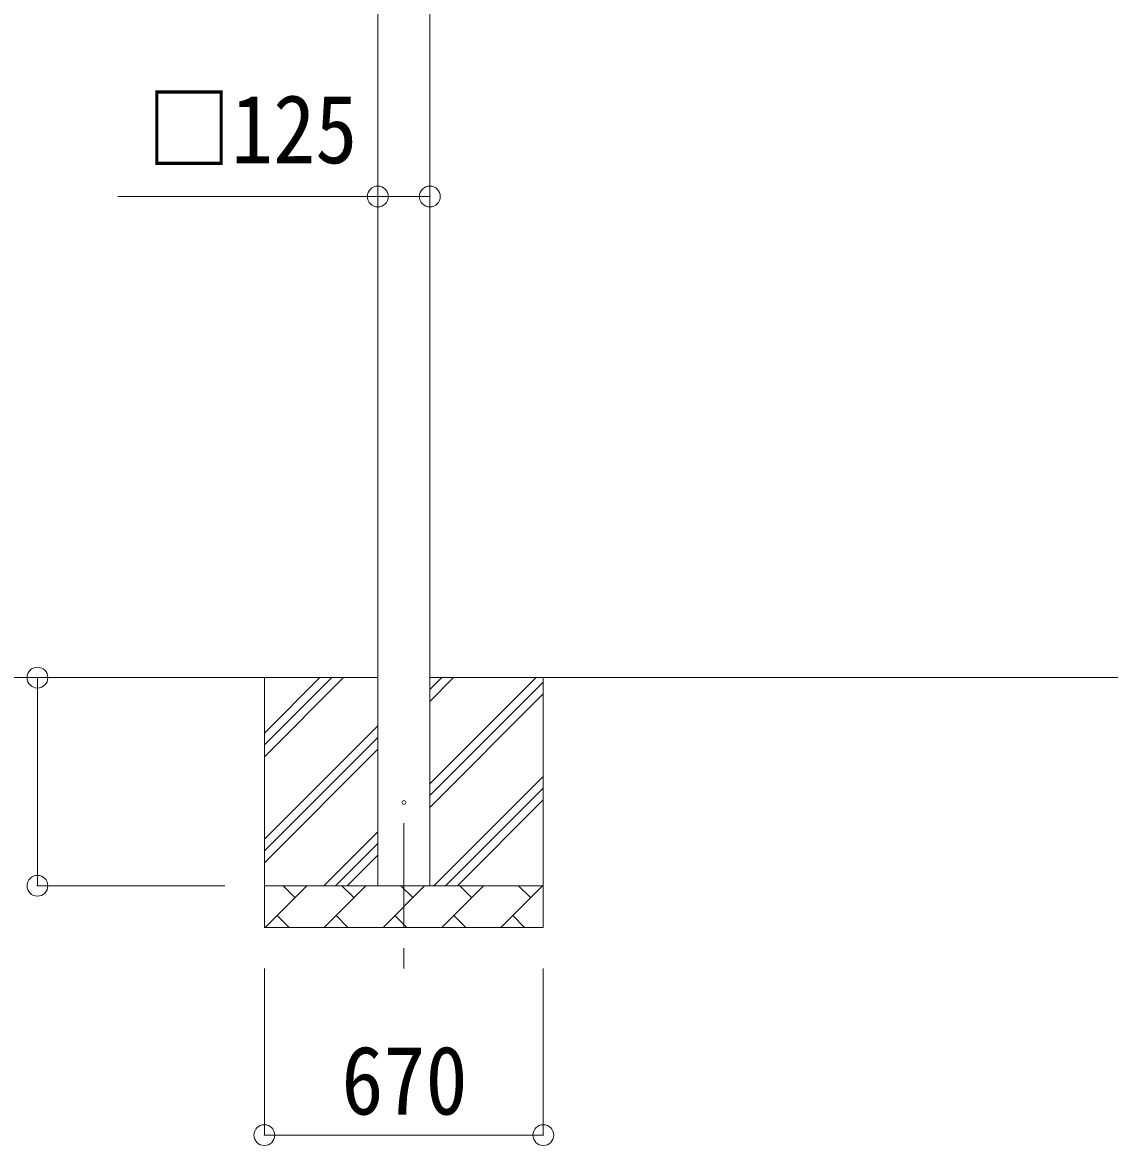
# Model space of a CAD drawing. Units: millimetres at full size, sheet at 1:50. Extents: x -14053 to 14053, y -9700 to 9700.
# Drawn here: x -9434 to -6824, y -6724 to -4027 of the extents above; entities that cross this region are included whole.
import ezdxf
from ezdxf.enums import TextEntityAlignment as Align

# ---------------------------------------------------------------- set-up
doc = ezdxf.new("R2010")
doc.units = ezdxf.units.MM
doc.header["$LTSCALE"] = 50
doc.header["$PDMODE"] = 32
doc.header["$PDSIZE"] = 50
doc.linetypes.add('CHAIN1', pattern=[8, 5, -1, 1, -1])
for name, color, linetype, lineweight in [('0-1_Defpoints', 7, 'CHAIN1', 9), ('0-2_TEXT1', 4, 'Continuous', 9), ('0-3_SHAPE', 7, 'Continuous', 9), ('0-8_TABLE1', 6, 'Continuous', 9)]:
    doc.layers.add(name, color=color, linetype=linetype, lineweight=lineweight)
doc.styles.add('ＭＳ ゴシック', font='')
doc.styles.get('ＭＳ ゴシック').set_extended_font_data('MS Gothic')

msp = doc.modelspace()

# ---------------------------------------------------------------- linework, layer by layer
at = {"layer": '0-1_Defpoints'}
msp.add_line((-8518.4, -5950.37), (-8518.4, -6299.37), dxfattribs=at)
at = {"layer": '0-2_TEXT1'}
for p, q in [((-8580.9, -6100.37), (-8580.9, -2600.37)), ((-8455.9, -2600.37), (-8455.9, -6100.37))]:
    msp.add_line(p, q, dxfattribs=at)
msp.add_circle((-8518.4, -5900.37), 4.5, dxfattribs=at)
at = {"layer": '0-3_SHAPE'}
for p, q in [((-8580.9, -5600.37), (-10217.1, -5600.37)), ((-8853.4, -5600.37), (-8853.4, -6200.37)), ((-8853.4, -5733.85), (-8719.92, -5600.37)), ((-8853.4, -5790.42), (-8663.35, -5600.37)), ((-8853.4, -5762.14), (-8691.63, -5600.37)), ((-5107.9, -5600.37), (-8455.9, -5600.37)), ((-8455.9, -5657.48), (-8398.79, -5600.37)), ((-8455.9, -5629.2), (-8427.08, -5600.37)), ((-8455.9, -5855.47), (-8200.8, -5600.37)), ((-8455.9, -5883.76), (-8183.4, -5611.26)), ((-8455.9, -5912.04), (-8183.4, -5639.54)), ((-8853.4, -5988.41), (-8580.9, -5715.91)), ((-8853.4, -6016.7), (-8580.9, -5744.2)), ((-8853.4, -6044.98), (-8580.9, -5772.48)), ((-8446.24, -6100.37), (-8183.4, -5837.53)), ((-8417.96, -6100.37), (-8183.4, -5865.81)), ((-8389.67, -6100.37), (-8183.4, -5894.1)), ((-8710.8, -6100.37), (-8580.9, -5970.47)), ((-8682.52, -6100.37), (-8580.9, -5998.76)), ((-8654.23, -6100.37), (-8580.9, -6027.04)), ((-8853.4, -6100.37), (-8183.4, -6100.37)), ((-8851.24, -6200.37), (-8751.24, -6100.37)), ((-8779.8, -6128.93), (-8808.35, -6100.37)), ((-8709.82, -6200.37), (-8609.82, -6100.37)), ((-8638.37, -6128.93), (-8666.93, -6100.37)), ((-8568.4, -6200.37), (-8468.4, -6100.37)), ((-8496.95, -6128.93), (-8525.51, -6100.37)), ((-8426.98, -6200.37), (-8326.98, -6100.37)), ((-8355.53, -6128.93), (-8384.09, -6100.37)), ((-8285.56, -6200.37), (-8185.56, -6100.37)), ((-8214.11, -6128.93), (-8242.66, -6100.37)), ((-8822.69, -6171.82), (-8794.14, -6200.37)), ((-8681.27, -6171.82), (-8652.71, -6200.37)), ((-8539.85, -6171.82), (-8511.29, -6200.37)), ((-8398.43, -6171.82), (-8369.87, -6200.37)), ((-8257, -6171.82), (-8228.45, -6200.37))]:
    msp.add_line(p, q, dxfattribs=at)
msp.add_lwpolyline([(-8183.4, -5600.37), (-8183.4, -6200.37), (-8853.4, -6200.37)], dxfattribs=at)
at = {"layer": '0-8_TABLE1'}
for p, q in [((-9398.4, -5600.37), (-8948.4, -5600.37)), ((-9398.4, -6100.37), (-9398.4, -5600.37)), ((-9398.4, -6100.37), (-8948.4, -6100.37)), ((-8853.4, -6699.37), (-8853.4, -6299.37)), ((-8183.4, -6699.37), (-8183.4, -6299.37)), ((-8853.4, -6699.37), (-8183.4, -6699.37))]:
    msp.add_line(p, q, dxfattribs=at)
msp.add_lwpolyline([(-8455.9, -4444.7), (-8580.9, -4444.7), (-9205.47, -4444.7)], dxfattribs=at)
for p in [(-8580.9, -4444.7), (-8455.9, -4444.7), (-9398.4, -5600.37), (-9398.4, -6100.37), (-8853.4, -6699.37), (-8183.4, -6699.37)]:
    msp.add_point(p, dxfattribs=at)

# ---------------------------------------------------------------- texts
at = {"layer": '0-8_TABLE1', "color": 7, "style": 'ＭＳ ゴシック', "width": 0.9}
for s, p in [('□125', (-9135.73, -4414.34)), ('670', (-8668.4, -6699.37))]:
    msp.add_text(s, height=165, dxfattribs=at).set_placement(p, align=Align.BOTTOM_LEFT)

doc.saveas('drawing.dxf')
